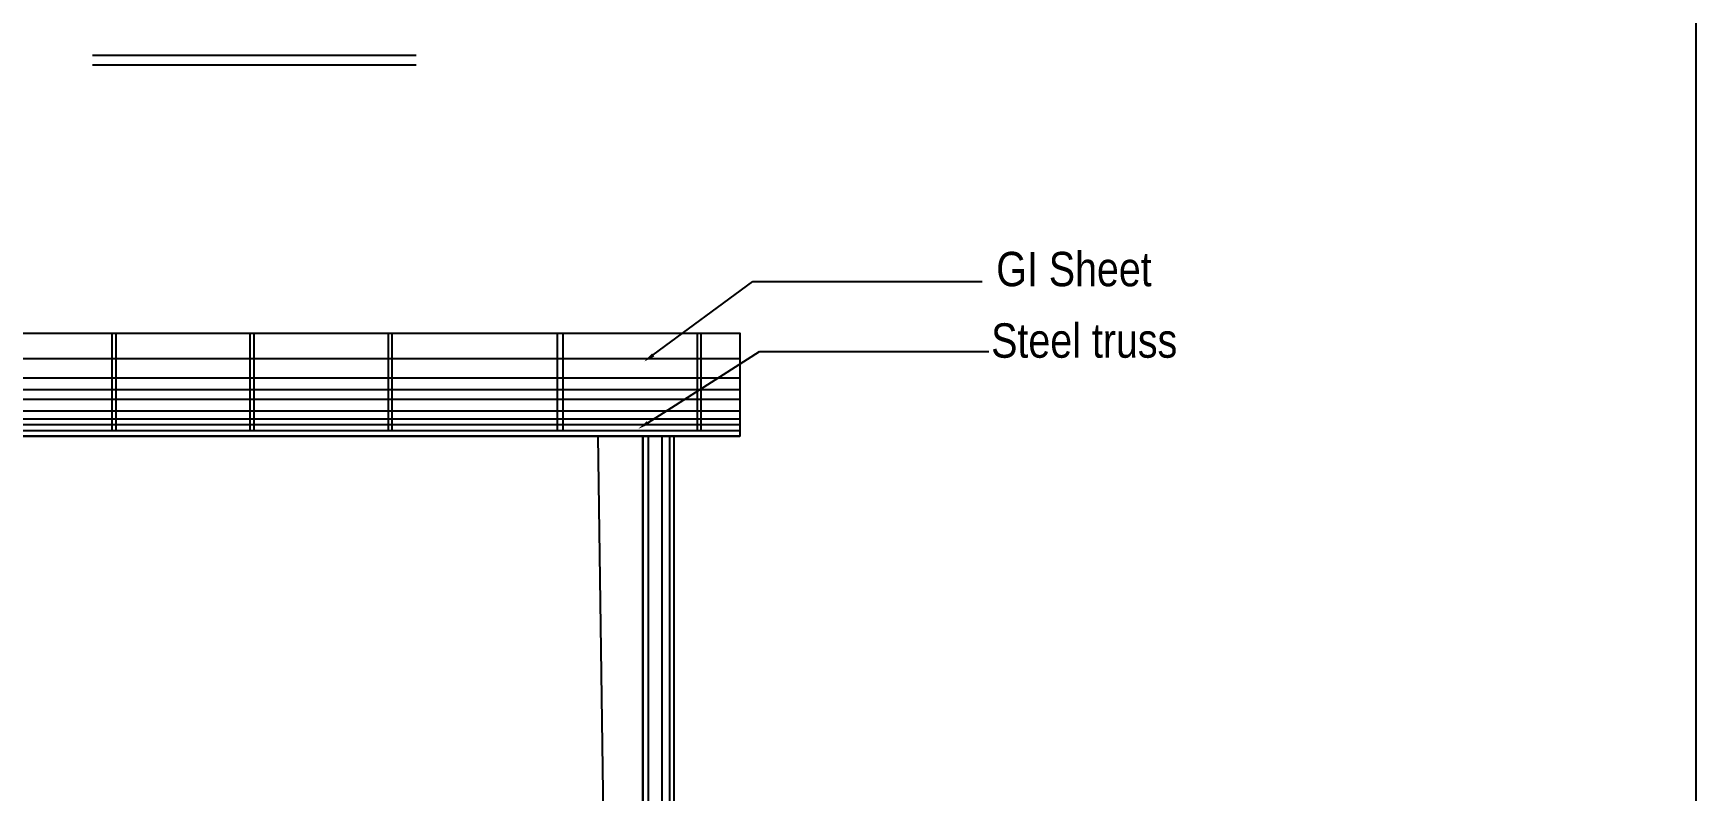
# Model space of a CAD drawing. Header units: metres. Extents: x -941 to 1333, y -28 to 1490.
# Drawn here: x 1023.73 to 1038.24, y 397.45 to 404.06 of the extents above; entities that cross this region are included whole.
import ezdxf
from ezdxf import colors
from ezdxf.entities.mleader import LeaderData, LeaderLine
from ezdxf.math import Vec2, Vec3

# ---------------------------------------------------------------- set-up
doc = ezdxf.new("R2010")
doc.units = ezdxf.units.M
doc.styles.get("Standard").update_dxf_attribs({"font": 'arial.ttf'})
doc.styles.add('style2A', font='swissc.ttf')

msp = doc.modelspace()

# ---------------------------------------------------------------- linework, layer by layer
msp.add_lwpolyline([(1038.23563, 425.96331), (1038.23563, 343.68297)])
at = {"lineweight": 25}
for points in [[(1024.24962, 403.86426), (1027.07286, 403.86426)], [(1024.24962, 403.7804), (1027.07286, 403.7804)], [(1010.37766, 400.54116), (1010.37766, 401.43996), (1029.89678, 401.43996), (1029.89678, 400.54116), (1010.37766, 400.54116), (1029.89678, 400.54116)], [(1024.41921, 401.43996), (1024.41921, 400.59204)], [(1024.45313, 401.43996), (1024.45313, 400.59204)], [(1025.62326, 401.43996), (1025.62326, 400.59204)], [(1025.65718, 401.43996), (1025.65718, 400.59204)], [(1026.82731, 401.43996), (1026.82731, 400.59204)], [(1026.86122, 401.43996), (1026.86122, 400.59204)], [(1028.30269, 401.43996), (1028.30269, 400.59204)], [(1028.35356, 401.43996), (1028.35356, 400.59204)], [(1029.52369, 401.43996), (1029.52369, 400.59204)], [(1029.55761, 401.43996), (1029.55761, 400.59204)], [(1010.37766, 401.2195), (1029.89678, 401.2195)], [(1010.37766, 401.04991), (1029.89678, 401.04991)], [(1010.37766, 400.94816), (1029.89678, 400.94816)], [(1010.37766, 400.86337), (1029.89678, 400.86337)], [(1010.37766, 400.76162), (1029.89678, 400.76162)], [(1010.37766, 400.69379), (1029.89678, 400.69379)], [(1010.37766, 400.64291), (1029.89678, 400.64291)], [(1010.37766, 400.59204), (1029.89678, 400.59204)], [(1028.65881, 400.54116), (1028.8284, 388.33111)], [(1029.04886, 400.54116), (1029.04886, 388.33111), (1029.04886, 400.54116)], [(1029.09973, 390.77312), (1029.09973, 400.54116)], [(1029.21844, 390.77312), (1029.21844, 400.54116)], [(1029.32019, 400.54116), (1029.32019, 389.75562), (1029.28627, 389.75562), (1029.28627, 400.54116)]]:
    msp.add_lwpolyline(points, dxfattribs=at)

# ---------------------------------------------------------------- texts
at = {"char_height": 0.3, "attachment_point": 7, "style": 'style2A'}
for s, insert in [('GI Sheet', (1032.1332, 401.84499)), ('Steel truss', (1032.08885, 401.22139))]:
    msp.add_mtext(s, dxfattribs=dict(at, insert=insert))

# ---------------------------------------------------------------- leaders
ml = msp.add_multileader_mtext('Standard')
ml.set_content('', color=256)
ml.set_leader_properties()
ml.build(insert=Vec2(0, 0))
ml.multileader.update_dxf_attribs({"dogleg_length": 2, "arrow_head_size": 0.1})
ctx = ml.context
ctx.base_point, ctx.arrow_head_size, ctx.plane_origin = Vec3(1032.00948, 401.89081), 0.1, Vec3(1029.06026, 401.19075)
notes = []
notes.append((ctx, [(0, (1, 1, 0), (1030.00948, 401.89081), (1, 0), 2, [(0, [(1029.06026, 401.19075)], 0, [])])]))
ctx.mtext.insert, ctx.mtext.flow_direction = Vec3(1034.00948, 403.89081), 5
ml = msp.add_multileader_mtext('Standard')
ml.set_content('', color=256)
ml.set_leader_properties()
ml.build(insert=Vec2(0, 0))
ml.multileader.update_dxf_attribs({"dogleg_length": 2, "arrow_head_size": 0.1})
ctx = ml.context
ctx.base_point, ctx.arrow_head_size, ctx.plane_origin = Vec3(1032.06774, 401.27954), 0.1, Vec3(1029.0095, 400.60446)
notes.append((ctx, [(0, (1, 1, 0), (1030.06774, 401.27954), (1, 0), 2, [(0, [(1029.0095, 400.60446)], 0, [])])]))
ctx.mtext.insert, ctx.mtext.flow_direction = Vec3(1034.06774, 403.27954), 5
for ctx, leaders in notes:
    for number, flags, end, landing, length, lines in leaders:
        leader = LeaderData()
        leader.index, (leader.has_last_leader_line, leader.has_dogleg_vector, leader.attachment_direction) = number, flags
        leader.last_leader_point, leader.dogleg_vector, leader.dogleg_length = Vec3(end), Vec3(landing), length
        for number, points, colour, breaks in lines:
            line = LeaderLine()
            line.index, line.vertices, line.color, line.breaks = number, Vec3.list(points), colors.encode_raw_color(colour), breaks
            leader.lines.append(line)
        ctx.leaders.append(leader)

doc.saveas('drawing.dxf')
